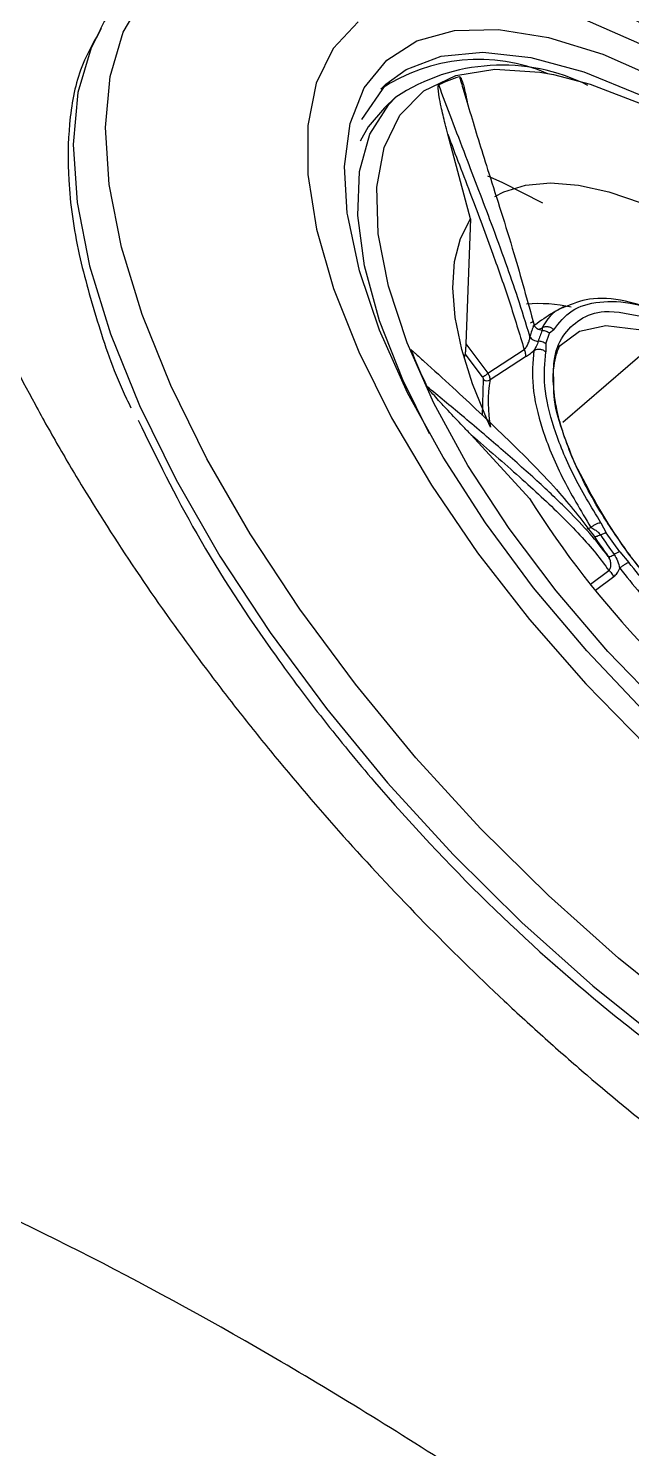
# Model space of a CAD drawing. Header units: inches. Extents: x 2 to 86, y -22 to 129.
# Drawn here: x 16.839 to 17.575, y 18.787 to 20.519 of the extents above; entities that cross this region are included whole.
import ezdxf

# ---------------------------------------------------------------- set-up
doc = ezdxf.new("R2010")
doc.units = ezdxf.units.IN
doc.header["$MEASUREMENT"] = 0
doc.layers.add('1', color=4, linetype='Continuous')
doc.layers.add('BDIM_CYAN', color=4, linetype='Continuous')

# ---------------------------------------------------------------- blocks, each defined once
blk = doc.blocks.new('2020 HS PILLOW')
at = {"layer": '1', "color": 2}
for points, knots in [([(5.8034, -0.0127), (5.5758, -0.0117), (5.1207, -0.0097), (4.4379, -0.0073), (3.7551, -0.0052), (3.0724, -0.0034), (2.3896, -0.0021), (1.7069, -0.001), (1.0241, -0.0003), (0.3414, 0), (-0.3414, 0), (-1.0241, -0.0003), (-1.7069, -0.001), (-2.3896, -0.0021), (-3.0724, -0.0034), (-3.7551, -0.0052), (-4.4379, -0.0073), (-5.1207, -0.0097), (-5.5758, -0.0117), (-5.8034, -0.0127)], [0, 0, 0, 0, 0.058824, 0.117648, 0.176472, 0.235295, 0.294119, 0.352942, 0.411765, 0.470588, 0.529412, 0.588235, 0.647058, 0.705881, 0.764705, 0.823528, 0.882352, 0.941176, 1, 1, 1, 1]), ([(5.8027, -0.0093), (4.0523, -0.005), (0.1838, 0.0045), (-3.6846, -0.0044), (-5.8027, -0.0093)], [0, 0, 0, 0, 0.452479, 1, 1, 1, 1])]:
    blk.add_open_spline(points, degree=3, knots=knots, dxfattribs=at)
blk = doc.blocks.new('2020 RHYTHM')
at = {"layer": 'BDIM_CYAN', "color": 3}
for p, q in [((14.8723, 19.422), (14.902, 19.4653)), ((14.8957, 19.4591), (14.9019, 19.4652)), ((14.9136, 19.4493), (14.8999, 19.4365)), ((15.0051, 19.3009), (14.9772, 19.4043)), ((15.0051, 19.3009), (14.9992, 19.1487)), ((15.0886, 19.1666), (15.0922, 19.1683)), ((15.0922, 19.1683), (15.0925, 19.1651)), ((15.1065, 19.1659), (15.1015, 19.1616)), ((14.9992, 19.1487), (15.0262, 19.1128)), ((15.0968, 19.1487), (15.0967, 19.1389)), ((15.0968, 19.1487), (15.1015, 19.1616)), ((14.9983, 19.1366), (14.9971, 19.1322)), ((15.0197, 19.1083), (14.9983, 19.1366)), ((15.0262, 19.1128), (15.0705, 19.1417)), ((15.0289, 19.1051), (15.0722, 19.1331)), ((15.2231, 19.1437), (15.1174, 19.0528)), ((15.0196, 19.0613), (15.0209, 19.1053)), ((15.0769, 18.9602), (15.0059, 19.0378)), ((15.1473, 18.9231), (15.1518, 18.925)), ((15.1641, 18.9304), (15.1706, 18.9184)), ((15.187, 18.8952), (15.1706, 18.9184)), ((15.1737, 18.8894), (15.1742, 18.8875)), ((15.187, 18.8952), (15.1981, 18.8822)), ((15.1514, 18.8557), (15.1737, 18.8724)), ((15.1573, 18.8484), (15.1798, 18.8652))]:
    blk.add_line(p, q, dxfattribs=at)
at = {"layer": 'BDIM_CYAN', "color": 3, "flags": 128}
for points in [[(14.6395, 19.0981), (14.6046, 19.1844), (14.5795, 19.2664), (14.5645, 19.3428), (14.5598, 19.4125), (14.5655, 19.4747), (14.5814, 19.5285), (14.6074, 19.573), (14.6431, 19.6076), (14.688, 19.632), (14.718, 19.6412)], [(14.8686, 19.139), (14.9086, 19.0586), (14.9573, 18.9765), (15.0137, 18.894), (15.0769, 18.8127), (15.1457, 18.7341), (15.2189, 18.6594)], [(15.2179, 19.5117), (15.1447, 19.5435)], [(14.8681, 19.5414), (14.8375, 19.5088), (14.8169, 19.4664), (14.8065, 19.4149), (14.8066, 19.3553), (14.8171, 19.2887), (14.8379, 19.2161), (14.8686, 19.139)], [(14.5544, 19.5332), (14.5424, 19.5094), (14.5262, 19.4549), (14.5205, 19.3919), (14.5253, 19.3212), (14.5405, 19.2439), (14.5659, 19.1609), (14.6012, 19.0734)], [(14.8547, 19.3082), (14.8514, 19.3649), (14.8582, 19.4173), (14.8755, 19.4608), (14.9028, 19.4945), (14.9397, 19.5179), (14.9855, 19.5305), (15.0392, 19.532), (15.0999, 19.5223), (15.1663, 19.5018), (15.2371, 19.4707), (15.311, 19.4297), (15.3865, 19.3796), (15.4622, 19.3213), (15.5366, 19.2561), (15.6082, 19.1851), (15.6757, 19.1097), (15.7377, 19.0314), (15.793, 18.9518), (15.8405, 18.8724), (15.8794, 18.7947)], [(14.9019, 19.4652), (14.9265, 19.4832), (14.9692, 19.4993), (15.0202, 19.5042), (15.0787, 19.4977), (15.1432, 19.4801), (15.2127, 19.4517), (15.2855, 19.413), (15.3604, 19.3649), (15.4356, 19.3084), (15.5098, 19.2445), (15.5813, 19.1746), (15.6488, 19.1001), (15.7109, 19.0226), (15.7662, 18.9435), (15.8137, 18.8646), (15.8525, 18.7873), (15.8816, 18.7134), (15.9006, 18.6443), (15.909, 18.5813), (15.9066, 18.5259), (15.8936, 18.4791), (15.8702, 18.4418), (15.8615, 18.4329)], [(15.2405, 18.704), (15.1725, 18.7738), (15.1093, 18.8476), (15.052, 18.9238), (15.0019, 19.0006), (14.9602, 19.0765), (14.9276, 19.1499), (14.9048, 19.2192), (14.8924, 19.2828), (14.8906, 19.3396), (14.8995, 19.3882), (14.9189, 19.4276), (14.9482, 19.457), (14.9871, 19.4757), (15.0345, 19.4834), (15.0895, 19.4799), (15.1061, 19.4769)], [(15.1061, 19.4769), (15.1509, 19.4652), (15.2174, 19.4397), (15.2876, 19.4039), (15.36, 19.3586), (15.433, 19.3048), (15.5052, 19.2435), (15.5749, 19.1761), (15.6406, 19.1041), (15.7011, 19.0289), (15.7549, 18.9523), (15.8009, 18.8757), (15.8046, 18.8689)], [(14.955, 19.0389), (14.9224, 19.1048), (14.894, 19.1766), (14.8756, 19.2438), (14.8674, 19.305), (14.8697, 19.3589), (14.8824, 19.4044), (14.9052, 19.4406), (14.9138, 19.4494)], [(14.8999, 19.4365), (14.8803, 19.4133), (14.8706, 19.3959)], [(15.093, 19.3202), (15.0434, 19.3453), (15.0261, 19.3532)], [(15.0346, 19.3285), (15.0458, 19.3342), (15.0722, 19.3423), (15.1026, 19.345), (15.1365, 19.3422), (15.1736, 19.3341), (15.2132, 19.3207), (15.2549, 19.3023), (15.2982, 19.279)], [(15.685, 18.4011), (15.6569, 18.4089), (15.5882, 18.4348), (15.5156, 18.4709), (15.4407, 18.5166), (15.3649, 18.5709), (15.2897, 18.6328), (15.2165, 18.7011), (15.1468, 18.7745), (15.0819, 18.8515), (15.0231, 18.9306), (14.9716, 19.0104), (14.9282, 19.0891), (14.894, 19.1654), (14.8695, 19.2377), (14.8552, 19.3046), (14.8547, 19.3082)], [(15.0295, 19.047), (15.0254, 19.0559), (15.0075, 19.1), (14.9944, 19.1419), (14.9863, 19.181), (14.9834, 19.217), (14.9855, 19.2492), (14.9928, 19.2773), (15.0051, 19.3009)], [(15.1118, 19.1431), (15.1145, 19.1467), (15.1378, 19.1643), (15.1702, 19.1709), (15.2101, 19.1663), (15.2467, 19.1544)], [(16.0229, 18.2347), (16.0038, 18.1916), (15.9728, 18.1519), (15.9324, 18.1223), (15.8832, 18.1033), (15.8257, 18.0951), (15.7608, 18.0977), (15.6894, 18.1113), (15.6125, 18.1355), (15.5312, 18.17), (15.4467, 18.2144), (15.3601, 18.268), (15.2726, 18.3301), (15.1854, 18.3998), (15.0999, 18.4761), (15.0171, 18.558), (14.9383, 18.6442), (14.8646, 18.7337), (14.7969, 18.8251), (14.7363, 18.9172), (14.6836, 19.0086), (14.6395, 19.0981)], [(14.6012, 19.0734), (14.6459, 18.9828), (14.6993, 18.8901), (14.7607, 18.7969), (14.8292, 18.7043), (14.9039, 18.6137), (14.9838, 18.5263), (15.0676, 18.4433), (15.1542, 18.366), (15.2425, 18.2954), (15.3311, 18.2325), (15.4189, 18.1782), (15.5045, 18.1333), (15.5869, 18.0983), (15.6647, 18.0738), (15.6887, 18.0682)]]:
    blk.add_lwpolyline(points, dxfattribs=at)
at = {"layer": 'BDIM_CYAN', "color": 3}
for centre, radius, start, end in [((14.581, 19.372), 0.2413, 79.0445, 177.9453), ((15.0147, 19.2822), 0.2132, 66.6798, 123.9365), ((15.0434, 19.2533), 0.2351, 63.5282, 123.4648), ((15.0308, 19.3351), 0.1445, 105.7323, 116.5745), ((15.0888, 19.0244), 0.1733, 76.9921, 95.1916), ((15.1634, 19.1342), 0.0891, 155.2062, 164.6044), ((15.1708, 19.1289), 0.0863, 155.2061, 164.6044), ((15.7216, 19.4579), 0.8503, 201.8144, 205.139), ((15.0251, 19.1103), 0.00651, 230.2896, 305.568), ((15.1946, 19.0779), 0.168, 170.6808, 190.5908), ((16.0514, 19.5723), 1.1508, 212.1373, 235.1744), ((15.7985, 19.3483), 0.7757, 214.0322, 216.2521), ((15.786, 19.3363), 0.7513, 214.0322, 216.2521)]:
    blk.add_arc(centre, radius, start, end, dxfattribs=at)
for points, knots in [([(15.8779, 22.0427), (15.8606, 22.0254), (15.8218, 21.9865), (15.7572, 21.9218), (15.6799, 21.8446), (15.5902, 21.7549), (15.4565, 21.6212), (15.2943, 21.4591), (15.1083, 21.273), (14.9221, 21.0871), (14.7305, 20.8953), (14.5332, 20.6979), (14.3382, 20.503), (14.1219, 20.2868), (13.8663, 20.0311), (13.537, 19.7018), (13.1794, 19.3441), (12.8619, 19.0267), (12.6222, 18.7871), (12.4544, 18.6193), (12.3081, 18.4728), (12.1827, 18.3475), (12.0139, 18.1788), (11.8045, 17.9694), (11.5576, 17.7225), (11.2755, 17.4404), (10.9549, 17.1198), (10.6612, 16.826), (10.4255, 16.5903), (10.2808, 16.4456), (10.1629, 16.3276), (10.0774, 16.2421), (9.9924, 16.1571), (9.9362, 16.1009), (9.9081, 16.0728)], [0, 0, 0, 0, 0.008395, 0.018843, 0.031343, 0.045896, 0.0625, 0.096563, 0.125, 0.153468, 0.1875, 0.218749, 0.25, 0.28287, 0.324537, 0.375, 0.444057, 0.5, 0.53125, 0.562502, 0.583156, 0.603991, 0.625006, 0.667546, 0.709215, 0.750012, 0.811569, 0.875007, 0.904483, 0.937503, 0.953123, 0.968746, 0.984371, 1, 1, 1, 1]), ([(16.2698, 17.8682), (16.2384, 17.8445), (16.2014, 17.828), (16.1377, 17.8133), (16.1151, 17.8101), (16.0672, 17.8072), (16.0417, 17.8076), (15.9628, 17.8139), (15.9064, 17.825), (15.8311, 17.8474), (15.8159, 17.8523), (15.7848, 17.8631), (15.769, 17.8689), (15.7212, 17.8876), (15.6889, 17.9016), (15.5907, 17.9482), (15.5236, 17.9854), (15.4377, 18.0395), (15.4204, 18.0508), (15.3858, 18.0739), (15.3686, 18.0857), (15.3169, 18.1222), (15.2827, 18.1476), (15.2145, 18.2009), (15.1805, 18.2286), (15.1299, 18.272), (15.113, 18.2868), (15.0794, 18.317), (15.0626, 18.3323), (14.9797, 18.41), (14.9162, 18.4749), (14.8251, 18.5762), (14.7954, 18.6107), (14.752, 18.6634), (14.7377, 18.6812), (14.7098, 18.7166), (14.6962, 18.7344), (14.6294, 18.8233), (14.5805, 18.8949), (14.5254, 18.9849), (14.5146, 19.0029), (14.4938, 19.039), (14.4836, 19.0571), (14.4545, 19.1108), (14.4366, 19.1461), (14.3873, 19.2505), (14.3604, 19.3183), (14.3343, 19.4005), (14.3295, 19.4167), (14.3208, 19.4487), (14.3168, 19.4644), (14.3062, 19.5108), (14.3008, 19.5407), (14.2933, 19.5984), (14.2912, 19.6262), (14.2903, 19.6798), (14.2915, 19.7057), (14.3003, 19.7786), (14.3127, 19.8213), (14.341, 19.8766), (14.352, 19.8935), (14.3775, 19.9244), (14.3917, 19.938), (14.4385, 19.9737), (14.4754, 19.9906), (14.5391, 20.0054), (14.5619, 20.0085), (14.6094, 20.0111), (14.6341, 20.0105), (14.6858, 20.0059), (14.7126, 20.0018), (14.7544, 19.9929), (14.7686, 19.9895), (14.7976, 19.9818), (14.8123, 19.9774), (14.887, 19.9536), (14.949, 19.9279), (15.0453, 19.8796), (15.078, 19.8619), (15.1279, 19.8329), (15.1447, 19.8228), (15.1782, 19.8019), (15.195, 19.7912), (15.279, 19.7358), (15.3463, 19.6863), (15.4307, 19.6181), (15.4476, 19.6042), (15.4814, 19.5756), (15.4983, 19.561), (15.5485, 19.5167), (15.5814, 19.4864), (15.6789, 19.393), (15.7419, 19.3276), (15.8183, 19.2418), (15.8334, 19.2245), (15.863, 19.1899), (15.8776, 19.1725), (15.9206, 19.1201), (15.9483, 19.085), (16.0018, 19.0143), (16.0276, 18.9787), (16.0772, 18.9071), (16.1011, 18.8708), (16.1685, 18.7634), (16.208, 18.6932), (16.259, 18.5898), (16.2746, 18.5557), (16.303, 18.4882), (16.3156, 18.4552), (16.3484, 18.3592), (16.3639, 18.2986), (16.3772, 18.2131), (16.38, 18.1853), (16.382, 18.1328), (16.3813, 18.1078), (16.3766, 18.0606), (16.3726, 18.0383), (16.3611, 17.9964), (16.3536, 17.9767), (16.3261, 17.9219), (16.3012, 17.8918), (16.2698, 17.8682)], [0, 0, 0, 0, 0.03125, 0.03125, 0.046875, 0.046875, 0.0625, 0.0625, 0.09375, 0.09375, 0.101563, 0.101563, 0.109375, 0.109375, 0.125, 0.125, 0.15625, 0.15625, 0.164063, 0.164063, 0.171875, 0.171875, 0.1875, 0.1875, 0.203125, 0.203125, 0.210938, 0.210938, 0.21875, 0.21875, 0.25, 0.25, 0.265625, 0.265625, 0.273438, 0.273438, 0.28125, 0.28125, 0.3125, 0.3125, 0.320313, 0.320313, 0.328125, 0.328125, 0.34375, 0.34375, 0.375, 0.375, 0.382813, 0.382813, 0.390625, 0.390625, 0.40625, 0.40625, 0.421875, 0.421875, 0.4375, 0.4375, 0.46875, 0.46875, 0.484375, 0.484375, 0.5, 0.5, 0.53125, 0.53125, 0.546875, 0.546875, 0.5625, 0.5625, 0.578125, 0.578125, 0.585938, 0.585938, 0.59375, 0.59375, 0.625, 0.625, 0.640625, 0.640625, 0.648438, 0.648438, 0.65625, 0.65625, 0.6875, 0.6875, 0.695313, 0.695313, 0.703125, 0.703125, 0.71875, 0.71875, 0.75, 0.75, 0.757813, 0.757813, 0.765625, 0.765625, 0.78125, 0.78125, 0.796875, 0.796875, 0.8125, 0.8125, 0.84375, 0.84375, 0.859375, 0.859375, 0.875, 0.875, 0.90625, 0.90625, 0.921875, 0.921875, 0.9375, 0.9375, 0.953125, 0.953125, 0.96875, 0.96875, 1, 1, 1, 1]), ([(15.646, 19.1947), (15.6204, 19.2214), (15.5846, 19.2588), (15.5293, 19.3107), (15.4813, 19.3533), (15.4232, 19.4008), (15.3614, 19.447), (15.2963, 19.491), (15.2285, 19.5317), (15.1581, 19.5683), (15.0848, 19.6003), (15.0085, 19.6263), (14.9293, 19.645), (14.8525, 19.654), (14.7819, 19.6527), (14.7402, 19.6468), (14.7207, 19.6418), (14.7202, 19.6417)], [0, 0, 0, 0, 0.090987, 0.127833, 0.188625, 0.251472, 0.318501, 0.38801, 0.459495, 0.53357, 0.610013, 0.689687, 0.771454, 0.855425, 0.92901, 0.998241, 1, 1, 1, 1]), ([(14.5773, 19.561), (14.5703, 19.5552), (14.5596, 19.5463), (14.5538, 19.5328), (14.5519, 19.5282)], [0, 0, 0, 0, 0.658058, 1, 1, 1, 1]), ([(14.5519, 19.5282), (14.5437, 19.5135), (14.5257, 19.4812), (14.5145, 19.4196), (14.5132, 19.3448), (14.5247, 19.2624), (14.5505, 19.1725), (14.5716, 19.1095), (14.5891, 19.0745), (14.5909, 19.0708)], [0, 0, 0, 0, 0.142011, 0.311451, 0.467243, 0.653779, 0.819357, 0.98112, 1, 1, 1, 1]), ([(14.9772, 19.4043), (14.9761, 19.4085), (14.9731, 19.42), (14.9696, 19.4354), (14.967, 19.4488), (14.9659, 19.4566), (14.9655, 19.4609), (14.9656, 19.4631), (14.9658, 19.4641), (14.9661, 19.4643), (14.9662, 19.4644)], [0, 0, 0, 0, 0.191797, 0.519572, 0.729704, 0.856737, 0.930022, 0.970712, 0.992634, 1, 1, 1, 1]), ([(15.0775, 19.1579), (15.0726, 19.1735), (15.0633, 19.2036), (15.0474, 19.2495), (15.0312, 19.2935), (15.0148, 19.3369), (14.9918, 19.3967), (14.9768, 19.4364), (14.9662, 19.4644)], [0, 0, 0, 0, 0.135552, 0.260798, 0.405842, 0.535564, 0.673856, 1, 1, 1, 1]), ([(14.9916, 19.4742), (14.9917, 19.4742), (14.9918, 19.4743), (14.9921, 19.4742), (14.9923, 19.474), (14.9926, 19.4737), (14.9932, 19.4728), (14.9947, 19.4696), (14.9981, 19.4585), (15.0001, 19.4482), (15.0017, 19.4402)], [0, 0, 0, 0, 0.008287, 0.016656, 0.024232, 0.032513, 0.046671, 0.090885, 0.294204, 1, 1, 1, 1]), ([(14.9916, 19.4742), (14.9918, 19.4737), (14.9922, 19.4722), (14.9936, 19.4676), (14.9978, 19.4531), (15.0083, 19.4178), (15.0283, 19.353), (15.0565, 19.2661), (15.0744, 19.2011), (15.0825, 19.1716)], [0, 0, 0, 0, 0.007325, 0.019566, 0.058651, 0.192116, 0.441769, 0.746986, 1, 1, 1, 1]), ([(14.9772, 19.4043), (14.9866, 19.3794), (15.004, 19.3339), (15.0304, 19.2635), (15.0527, 19.2006), (15.0646, 19.1611), (15.0705, 19.1417)], [0, 0, 0, 0, 0.317509, 0.583481, 0.794833, 1, 1, 1, 1]), ([(15.1065, 19.1659), (15.1131, 19.1744), (15.1267, 19.1916), (15.1611, 19.2016), (15.2038, 19.2), (15.2379, 19.188), (15.2547, 19.182)], [0, 0, 0, 0, 0.247011, 0.5, 0.752989, 1, 1, 1, 1]), ([(15.2454, 19.1849), (15.2278, 19.191), (15.1927, 19.2032), (15.1496, 19.2058), (15.129, 19.1973), (15.1193, 19.1933)], [0, 0, 0, 0, 0.3456146, 0.6912291, 1, 1, 1, 1]), ([(15.1204, 19.1947), (15.1144, 19.1915), (15.1005, 19.184), (15.0879, 19.1749), (15.0807, 19.1697)], [0, 0, 0, 0, 0.430182, 1, 1, 1, 1]), ([(15.1193, 19.1933), (15.1181, 19.1929), (15.1052, 19.1891), (15.0984, 19.1781), (15.0922, 19.1683)], [0, 0, 0, 0, 0.096333, 1, 1, 1, 1]), ([(15.1067, 19.0997), (15.1063, 19.1093), (15.1055, 19.1324), (15.1164, 19.1595), (15.1374, 19.1797), (15.1692, 19.1921), (15.2015, 19.1848), (15.2197, 19.1808)], [0, 0, 0, 0, 0.145084, 0.347141, 0.549199, 0.747057, 1, 1, 1, 1]), ([(15.0825, 19.1716), (15.0825, 19.1723), (15.0825, 19.1738), (15.0818, 19.1749), (15.081, 19.1752), (15.0801, 19.1751), (15.0792, 19.1747), (15.0786, 19.1742), (15.0782, 19.1739)], [0, 0, 0, 0, 0.277554, 0.532524, 0.651828, 0.767234, 0.882133, 1, 1, 1, 1]), ([(15.0925, 19.1651), (15.0914, 19.1652), (15.0891, 19.1654), (15.0861, 19.1669), (15.0838, 19.1691), (15.0829, 19.1708), (15.0825, 19.1716)], [0, 0, 0, 0, 0.266689, 0.531115, 0.778754, 1, 1, 1, 1]), ([(14.9992, 19.1487), (14.9992, 19.147), (14.9991, 19.1437), (14.9988, 19.1398), (14.9985, 19.1375), (14.9983, 19.1368), (14.9983, 19.1366)], [0, 0, 0, 0, 0.355676, 0.722757, 0.915996, 1, 1, 1, 1]), ([(15.0705, 19.1417), (15.071, 19.1422), (15.072, 19.1432), (15.0738, 19.1458), (15.0756, 19.1495), (15.0772, 19.1539), (15.0774, 19.1566), (15.0775, 19.1579)], [0, 0, 0, 0, 0.111469, 0.230184, 0.482261, 0.743373, 1, 1, 1, 1]), ([(15.0876, 19.1518), (15.0869, 19.1499), (15.0856, 19.1464), (15.0832, 19.1422), (15.0822, 19.1404)], [0, 0, 0, 0, 0.571403, 1, 1, 1, 1]), ([(15.1063, 19.0992), (15.1062, 19.0995), (15.1054, 19.1078), (15.1064, 19.1205), (15.1094, 19.1354), (15.1122, 19.1433), (15.1146, 19.1474), (15.114, 19.1465), (15.114, 19.1465)], [0, 0, 0, 0, 0.01501, 0.365707, 0.645489, 0.839064, 0.997527, 1, 1, 1, 1]), ([(14.9322, 19.1419), (14.9328, 19.1414), (14.9346, 19.1398), (14.9399, 19.135), (14.9564, 19.1201), (14.9939, 19.086), (15.0522, 19.031), (15.1136, 18.9695), (15.1425, 18.9314), (15.1556, 18.9142)], [0, 0, 0, 0, 0.007324, 0.019564, 0.058649, 0.192116, 0.441769, 0.746986, 1, 1, 1, 1]), ([(15.0722, 19.1331), (15.0723, 19.1337), (15.0725, 19.1348), (15.0723, 19.1369), (15.0716, 19.1393), (15.0709, 19.1409), (15.0705, 19.1417)], [0, 0, 0, 0, 0.245337, 0.5, 0.754663, 1, 1, 1, 1]), ([(15.0722, 19.1331), (15.0737, 19.1341), (15.0772, 19.1361), (15.0804, 19.1389), (15.0822, 19.1404)], [0, 0, 0, 0, 0.4593541, 1, 1, 1, 1]), ([(15.0822, 19.1404), (15.081, 19.1264), (15.0785, 19.0984), (15.0912, 19.0452), (15.1145, 18.9868), (15.1394, 18.9456), (15.1518, 18.925)], [0, 0, 0, 0, 0.25, 0.5, 0.75, 1, 1, 1, 1]), ([(15.1641, 18.9304), (15.1522, 18.9501), (15.1282, 18.99), (15.1054, 19.0468), (15.0931, 19.0985), (15.0955, 19.1255), (15.0967, 19.1389)], [0, 0, 0, 0, 0.2470115, 0.5, 0.7529885, 1, 1, 1, 1]), ([(15.0262, 19.1128), (15.0257, 19.1123), (15.0248, 19.1115), (15.0236, 19.1106), (15.0226, 19.1099), (15.0217, 19.1093), (15.0206, 19.1087), (15.0201, 19.1085), (15.0197, 19.1083)], [0, 0, 0, 0, 0.250263, 0.382232, 0.514843, 0.645287, 0.771015, 1, 1, 1, 1]), ([(15.0289, 19.1051), (15.0289, 19.1055), (15.029, 19.1065), (15.0285, 19.1085), (15.0276, 19.1106), (15.0267, 19.1121), (15.0262, 19.1128)], [0, 0, 0, 0, 0.245118, 0.499544, 0.75421, 1, 1, 1, 1]), ([(15.0059, 19.0378), (15.0024, 19.0413), (14.9931, 19.051), (14.9798, 19.065), (14.9675, 19.0781), (14.9592, 19.0875), (14.9539, 19.0932), (14.952, 19.0964), (14.9518, 19.0967)], [0, 0, 0, 0, 0.191782, 0.518998, 0.728969, 0.85611, 0.98384, 1, 1, 1, 1]), ([(15.1729, 18.8896), (15.1658, 18.8989), (15.1518, 18.917), (15.1225, 18.9476), (15.0864, 18.9818), (15.0425, 19.0205), (14.9971, 19.0593), (14.9661, 19.0849), (14.9518, 19.0967)], [0, 0, 0, 0, 0.154219, 0.301464, 0.47799, 0.661716, 0.843633, 1, 1, 1, 1]), ([(15.0209, 19.1053), (15.0209, 19.1055), (15.021, 19.1059), (15.0207, 19.1066), (15.0203, 19.1075), (15.0199, 19.108), (15.0197, 19.1083)], [0, 0, 0, 0, 0.244828, 0.49243, 0.744714, 1, 1, 1, 1]), ([(15.1866, 18.9092), (15.1812, 18.917), (15.168, 18.9359), (15.1502, 18.9663), (15.1334, 18.9995), (15.1206, 19.031), (15.1122, 19.0587), (15.1076, 19.0814), (15.1067, 19.0938), (15.1063, 19.0992)], [0, 0, 0, 0, 0.112973, 0.274771, 0.441183, 0.604994, 0.760157, 0.894584, 1, 1, 1, 1]), ([(15.1325, 19.0021), (15.1199, 19.0337), (15.1056, 19.0698), (15.1065, 19.0963), (15.1067, 19.0997)], [0, 0, 0, 0, 0.8744425, 1, 1, 1, 1]), ([(14.5998, 19.0555), (14.6222, 19.0097), (14.6681, 18.9155), (14.7494, 18.7915), (14.8249, 18.6905), (14.9089, 18.5882), (15.0242, 18.4651), (15.1478, 18.3549), (15.2475, 18.2777), (15.3443, 18.2104), (15.4603, 18.1417), (15.5447, 18.1086), (15.5857, 18.0925)], [0, 0, 0, 0, 0.116478, 0.239932, 0.304301, 0.368684, 0.5, 0.631316, 0.695685, 0.760068, 0.883522, 1, 1, 1, 1]), ([(15.0059, 19.0378), (15.0259, 19.0205), (15.0657, 18.9862), (15.1091, 18.946), (15.1388, 18.9156), (15.1584, 18.8934), (15.1686, 18.8794), (15.1737, 18.8724)], [0, 0, 0, 0, 0.284599, 0.565427, 0.713522, 0.857932, 1, 1, 1, 1]), ([(15.4614, 18.6771), (15.4344, 18.6891), (15.3914, 18.7081), (15.3279, 18.7556), (15.2775, 18.8004), (15.2305, 18.8507), (15.1763, 18.919), (15.1497, 18.9693), (15.1325, 19.0021)], [0, 0, 0, 0, 0.223251, 0.354902, 0.489346, 0.62379, 0.755441, 1, 1, 1, 1]), ([(15.1518, 18.925), (15.1534, 18.924), (15.1563, 18.9223), (15.1605, 18.9196), (15.1624, 18.9171), (15.1633, 18.9158)], [0, 0, 0, 0, 0.40286, 0.687897, 1, 1, 1, 1]), ([(15.2518, 18.8284), (15.2372, 18.845), (15.2167, 18.8681), (15.1958, 18.8956), (15.1889, 18.9058), (15.1866, 18.9092)], [0, 0, 0, 0, 0.630619, 0.878056, 1, 1, 1, 1]), ([(15.1737, 18.8724), (15.1741, 18.8729), (15.175, 18.874), (15.1761, 18.8766), (15.1764, 18.8805), (15.1755, 18.8853), (15.1738, 18.8882), (15.1729, 18.8896)], [0, 0, 0, 0, 0.111418, 0.230072, 0.482003, 0.743082, 1, 1, 1, 1]), ([(15.1801, 18.892), (15.1816, 18.8894), (15.1846, 18.8842), (15.1861, 18.8782), (15.1869, 18.8752)], [0, 0, 0, 0, 0.490746, 1, 1, 1, 1]), ([(15.1798, 18.8652), (15.1793, 18.8659), (15.1784, 18.8674), (15.1767, 18.8695), (15.1751, 18.8713), (15.1742, 18.8721), (15.1737, 18.8724)], [0, 0, 0, 0, 0.245337, 0.5, 0.754663, 1, 1, 1, 1]), ([(15.1798, 18.8652), (15.1813, 18.8664), (15.1845, 18.869), (15.1861, 18.873), (15.1869, 18.8752)], [0, 0, 0, 0, 0.459104, 1, 1, 1, 1]), ([(15.1869, 18.8752), (15.2033, 18.855), (15.236, 18.8146), (15.2925, 18.7599), (15.3514, 18.7117), (15.3902, 18.6882), (15.4096, 18.6764)], [0, 0, 0, 0, 0.25, 0.5, 0.75, 1, 1, 1, 1]), ([(15.4137, 18.6897), (15.3952, 18.701), (15.3576, 18.7237), (15.3004, 18.7705), (15.2454, 18.8238), (15.2138, 18.8629), (15.1981, 18.8822)], [0, 0, 0, 0, 0.247011, 0.5, 0.752989, 1, 1, 1, 1]), ([(14.4457, 14.8746), (14.2925, 15.0255), (14.1473, 15.1804), (13.9414, 15.4186), (13.8747, 15.499), (13.7939, 15.6007), (13.7778, 15.6212), (13.7461, 15.662), (13.7305, 15.6823), (13.6841, 15.7434), (13.6539, 15.7841), (13.5067, 15.9869), (13.4008, 16.1481), (13.2832, 16.3481), (13.2605, 16.388), (13.2165, 16.4678), (13.1954, 16.5074), (13.135, 16.6248), (13.0984, 16.7016), (12.9996, 16.9271), (12.9483, 17.0712), (12.8939, 17.2779), (12.8798, 17.3441), (12.8597, 17.471), (12.8536, 17.5318), (12.8492, 17.6481), (12.851, 17.7035), (12.8596, 17.7826), (12.8635, 17.8083), (12.8734, 17.8582), (12.8793, 17.8822), (12.9136, 17.9978), (12.9564, 18.0761), (13.0288, 18.156), (13.0442, 18.1711), (13.0688, 18.1924), (13.0773, 18.1992), (13.0946, 18.2125), (13.1036, 18.2189), (13.1493, 18.2496), (13.1893, 18.27), (13.3186, 18.3191), (13.4175, 18.3358), (13.5573, 18.3361), (13.5862, 18.3351), (13.6451, 18.331), (13.6752, 18.3279), (13.7669, 18.3157), (13.8304, 18.3034), (13.9617, 18.271), (14.0296, 18.2508), (14.1348, 18.2145), (14.1705, 18.2014), (14.2429, 18.1731), (14.2798, 18.158), (14.4649, 18.0778), (14.6173, 17.9996), (14.8523, 17.8621), (14.9318, 17.8129), (15.0325, 17.747), (15.0527, 17.7336), (15.0931, 17.7065), (15.1133, 17.6928), (15.1738, 17.6512), (15.214, 17.6229), (15.4153, 17.478), (15.5756, 17.3523), (15.7754, 17.1829), (15.8154, 17.1485), (15.8951, 17.0782), (15.9348, 17.0427), (16.0525, 16.9352), (16.1296, 16.8623), (16.3567, 16.6395), (16.5028, 16.4859), (16.7134, 16.2474), (16.7811, 16.1677), (16.9114, 16.0083), (16.974, 15.9286), (17.0942, 15.769), (17.1518, 15.6891), (17.2342, 15.5691), (17.261, 15.529), (17.3133, 15.4489), (17.3386, 15.4091), (17.4606, 15.2116), (17.5441, 15.0584), (17.6482, 14.8355), (17.6794, 14.7624), (17.7343, 14.6185), (17.7576, 14.5489), (17.8152, 14.3473), (17.8374, 14.2222), (17.8445, 14.0777), (17.8449, 14.0493), (17.8435, 13.994), (17.8417, 13.9672), (17.8334, 13.8893), (17.8237, 13.8407), (17.7961, 13.7499), (17.7784, 13.7078), (17.7456, 13.6496), (17.7336, 13.631), (17.7077, 13.5955), (17.6936, 13.5785), (17.6188, 13.4987), (17.5445, 13.4505), (17.4122, 13.4008), (17.3647, 13.3881), (17.288, 13.3749), (17.2615, 13.3715), (17.2073, 13.3667), (17.1796, 13.3653), (17.0376, 13.3634), (16.9136, 13.3776), (16.7457, 13.4151), (16.7115, 13.4236), (16.6592, 13.4379), (16.6415, 13.4429), (16.6061, 13.4534), (16.5884, 13.4588), (16.499, 13.4874), (16.426, 13.5139), (16.2029, 13.6043), (16.0484, 13.6789), (15.848, 13.7908), (15.8077, 13.814), (15.7272, 13.8618), (15.687, 13.8864), (15.566, 13.9625), (15.4852, 14.0162), (15.3233, 14.1292), (15.2422, 14.1886), (15.1202, 14.282), (15.0796, 14.3139), (14.9981, 14.3792), (14.9575, 14.4124), (14.7562, 14.5809), (14.599, 14.7237), (14.4457, 14.8746)], [0, 0, 0, 0, 0.03125, 0.03125, 0.046875, 0.046875, 0.050781, 0.050781, 0.054688, 0.054688, 0.0625, 0.0625, 0.09375, 0.09375, 0.101563, 0.101563, 0.109375, 0.109375, 0.125, 0.125, 0.15625, 0.15625, 0.171875, 0.171875, 0.1875, 0.1875, 0.203125, 0.203125, 0.210938, 0.210938, 0.21875, 0.21875, 0.25, 0.25, 0.257813, 0.257813, 0.261719, 0.261719, 0.265625, 0.265625, 0.28125, 0.28125, 0.3125, 0.3125, 0.320313, 0.320313, 0.328125, 0.328125, 0.34375, 0.34375, 0.359375, 0.359375, 0.367188, 0.367188, 0.375, 0.375, 0.40625, 0.40625, 0.421875, 0.421875, 0.425781, 0.425781, 0.429688, 0.429688, 0.4375, 0.4375, 0.46875, 0.46875, 0.476563, 0.476563, 0.484375, 0.484375, 0.5, 0.5, 0.53125, 0.53125, 0.546875, 0.546875, 0.5625, 0.5625, 0.578125, 0.578125, 0.585938, 0.585938, 0.59375, 0.59375, 0.625, 0.625, 0.640625, 0.640625, 0.65625, 0.65625, 0.6875, 0.6875, 0.695313, 0.695313, 0.703125, 0.703125, 0.71875, 0.71875, 0.734375, 0.734375, 0.742188, 0.742188, 0.75, 0.75, 0.78125, 0.78125, 0.796875, 0.796875, 0.804688, 0.804688, 0.8125, 0.8125, 0.84375, 0.84375, 0.851563, 0.851563, 0.855469, 0.855469, 0.859375, 0.859375, 0.875, 0.875, 0.90625, 0.90625, 0.914063, 0.914063, 0.921875, 0.921875, 0.9375, 0.9375, 0.953125, 0.953125, 0.960938, 0.960938, 0.96875, 0.96875, 1, 1, 1, 1])]:
    blk.add_open_spline(points, degree=3, knots=knots, dxfattribs=at)
for points in [[(15.1065, 19.1659), (15.1054, 19.1668), (15.1034, 19.1684), (15.0996, 19.1696), (15.0956, 19.1697), (15.0934, 19.1687), (15.0922, 19.1683)], [(15.0925, 19.1651), (15.0933, 19.1651), (15.0949, 19.165), (15.0973, 19.1643), (15.0996, 19.1632), (15.1009, 19.1622), (15.1015, 19.1616)], [(15.0775, 19.1579), (15.078, 19.157), (15.0789, 19.1553), (15.0814, 19.1533), (15.0844, 19.152), (15.0866, 19.1519), (15.0876, 19.1518)], [(15.0968, 19.1487), (15.0961, 19.1492), (15.0948, 19.1502), (15.0925, 19.1512), (15.0901, 19.1518), (15.0885, 19.1518), (15.0876, 19.1518)], [(15.0967, 19.1389), (15.0957, 19.1396), (15.0935, 19.1411), (15.0896, 19.142), (15.0856, 19.1419), (15.0833, 19.1409), (15.0822, 19.1404)], [(15.1641, 18.9304), (15.1633, 18.9303), (15.1617, 18.9302), (15.1584, 18.929), (15.155, 18.9273), (15.1528, 18.9257), (15.1518, 18.925)], [(15.1633, 18.9158), (15.1624, 18.9153), (15.1606, 18.9144), (15.1583, 18.9137), (15.1565, 18.9135), (15.1559, 18.9139), (15.1556, 18.9142)], [(15.1633, 18.9158), (15.164, 18.9162), (15.1655, 18.9169), (15.1674, 18.9177), (15.1692, 18.9183), (15.1702, 18.9184), (15.1706, 18.9184)], [(15.1729, 18.8896), (15.1732, 18.8894), (15.1736, 18.8891), (15.1753, 18.8895), (15.1775, 18.8904), (15.1792, 18.8915), (15.1801, 18.892)], [(15.187, 18.8952), (15.1865, 18.8951), (15.1857, 18.8949), (15.184, 18.8942), (15.1821, 18.8932), (15.1808, 18.8924), (15.1801, 18.892)], [(15.1981, 18.8822), (15.1974, 18.8819), (15.1961, 18.8814), (15.1932, 18.8798), (15.19, 18.8776), (15.1879, 18.876), (15.1869, 18.8752)]]:
    blk.add_open_spline(points, degree=3, dxfattribs=at)
at = {"layer": '1', "color": 3, "rotation": 315}
blk.add_blockref('2020 HS PILLOW', (13.4264, 13.9359), dxfattribs=at)

msp = doc.modelspace()

# ---------------------------------------------------------------- block references
msp.add_blockref('2020 RHYTHM', (2.3733, 0.9854))

doc.saveas('drawing.dxf')
